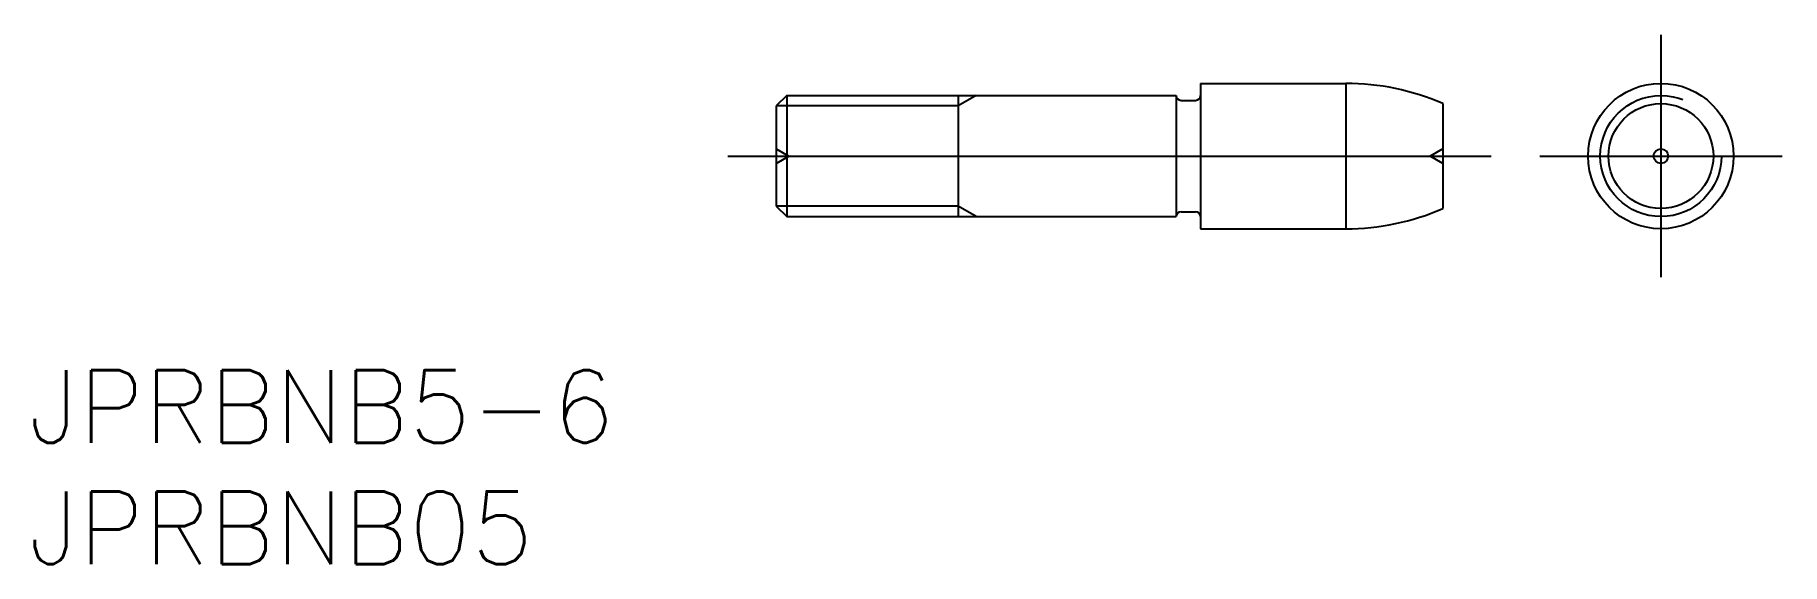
# Model space of a CAD drawing. Extents: x -30.6 to 41.5, y -16.8 to 5.
import ezdxf

# ---------------------------------------------------------------- set-up
doc = ezdxf.new("R2010")
doc.units = 0
doc.linetypes.add('CENTER', pattern=[50.8, 31.75, -6.35, 6.35, -6.35])
doc.linetypes.add('DASHED', pattern=[19.05, 12.7, -6.35])
doc.layers.get('0').update_dxf_attribs({"linetype": 'CONTINUOUS'})
doc.layers.add('CENTER', color=1, linetype='CENTER')
doc.styles.get("Standard").update_dxf_attribs({"font": 'txt.shx', "height": 3, "bigfont": 'bigfont.shx'})

msp = doc.modelspace()

# ---------------------------------------------------------------- linework, layer by layer
at = {"color": 7, "linetype": 'CONTINUOUS'}
for p, q in [((17.5, 3), (23.5, 3)), ((17.5, 3), (17.5, -3)), ((23.5, 3), (23.5, -3)), ((0.433, 2.5), (0, 2.067)), ((0.433, 2.5), (16.5, 2.5)), ((0.433, 2.5), (0.433, -2.5)), ((7.5, 2.5), (7.5, -2.5)), ((16.5, 2.5), (16.5, -2.5)), ((16.7, 2.3), (17.3, 2.3)), ((27.5, 2.165), (27.5, -2.165)), ((0, 2.067), (0, -2.067)), ((0, -2.067), (0.433, -2.5)), ((0.433, -2.5), (16.5, -2.5)), ((16.7, -2.3), (17.3, -2.3)), ((17.5, -3), (23.5, -3))]:
    msp.add_line(p, q, dxfattribs=at)
at = {"color": 3, "linetype": 'CONTINUOUS'}
for p, q in [((8.25, 2.5), (7.5, 2.067)), ((7.5, 2.067), (0, 2.067)), ((7.5, -2.067), (0, -2.067)), ((8.25, -2.5), (7.5, -2.067))]:
    msp.add_line(p, q, dxfattribs=at)
at = {"color": 3, "linetype": 'DASHED'}
for p, q in [((0, 0.3), (0.52, 0)), ((27.5, 0.3), (26.98, 0)), ((27.5, -0.3), (26.98, 0)), ((0, -0.3), (0.52, 0))]:
    msp.add_line(p, q, dxfattribs=at)
at = {"color": 7, "linetype": 'CONTINUOUS'}
for radius in [3, 2.165, 0.3]:
    msp.add_circle((36.5, 0), radius, dxfattribs=at)
at = {"color": 3, "linetype": 'DASHED'}
msp.add_circle((36.5, 0), 2.5, dxfattribs=at)
at = {"color": 7, "linetype": 'CONTINUOUS'}
for centre, radius, start, end in [((23.5, -7), 10, 66.42182, 90), ((16.7, 2.5), 0.2, 180, 270), ((17.3, 2.5), 0.2, 270, 0), ((16.7, -2.5), 0.2, 90, 180), ((17.3, -2.5), 0.2, 0, 90), ((23.5, 7), 10, 270, 293.57818)]:
    msp.add_arc(centre, radius, start, end, dxfattribs=at)
at = {"layer": 'CENTER', "color": 1, "linetype": 'CENTER'}
for p, q in [((36.5, 5), (36.5, -5)), ((-2, 0), (29.5, 0)), ((31.5, 0), (41.5, 0))]:
    msp.add_line(p, q, dxfattribs=at)

# ---------------------------------------------------------------- texts
at = {"color": 7, "linetype": 'CONTINUOUS'}
for s, p in [('JPRBNB5-6', (-30.849, -11.84)), ('JPRBNB05', (-30.849, -16.84))]:
    msp.add_text(s, height=3, dxfattribs=at).set_placement(p)

doc.saveas('drawing.dxf')
